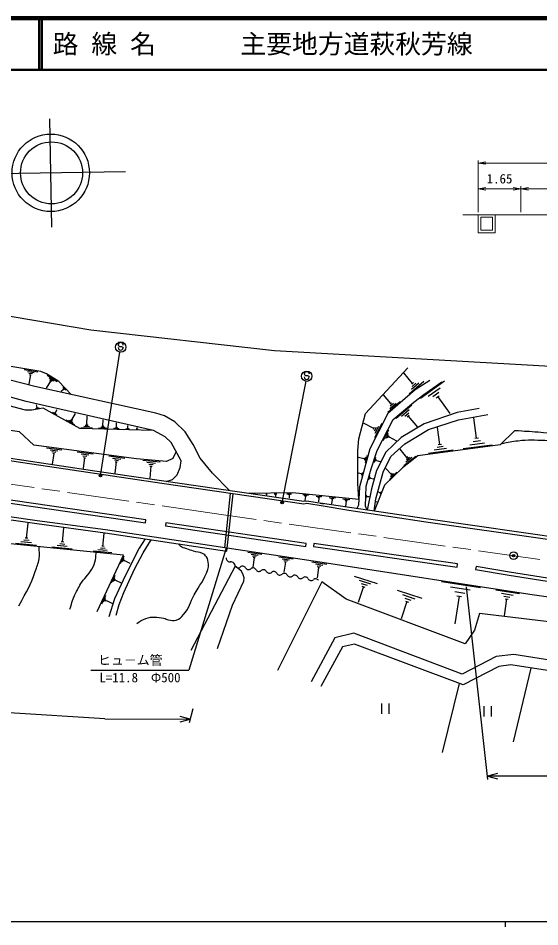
# Model space of a CAD drawing. Units: millimetres at full size, sheet at 1:1000, with parts at other scales. Extents: x 40000 to 680000, y 20000 to 380000.
# Drawn here: x 173694 to 274739, y 204000 to 380000 of the extents above; entities that cross this region are included whole.
import ezdxf
from ezdxf.enums import TextEntityAlignment as Align

# ---------------------------------------------------------------- set-up
doc = ezdxf.new("R2010")
doc.units = ezdxf.units.MM
doc.header["$LTSCALE"] = 1000
doc.header["$PDMODE"] = 32
doc.header["$PDSIZE"] = 500
doc.linetypes.add('CHAIN', pattern=[18.5, 12, -1.5, 3.5, -1.5])
for name, color, linetype, lineweight in [('M-BGD', 7, 'Continuous', 25), ('M-BMK', 2, 'CHAIN', 13), ('M-BMK-SRVR', 3, 'Continuous', 25), ('M-STR-HTXT', 7, 'Continuous', 13), ('M-STR-STRC', 7, 'Continuous', 25), ('M-TTL', 2, 'Continuous', 140), ('M-TTL-BAND', 7, 'Continuous', 25), ('M-TTL-LINE', 7, 'Continuous', 50)]:
    doc.layers.add(name, color=color, linetype=linetype, lineweight=lineweight)
doc.layers.add('M-TTL-TXT', color=7, linetype='Continuous')
doc.styles.add('ＭＳ ゴシック', font='')
doc.styles.get('ＭＳ ゴシック').set_extended_font_data('MS Gothic')

# ---------------------------------------------------------------- blocks, each defined once
blk = doc.blocks.new('open_arrow')
at = {"color": 0, "linetype": 'Continuous', "lineweight": -2}
blk.add_lwpolyline([(7.5, 1.25), (0, 0), (7.5, -1.25)], dxfattribs=at)

msp = doc.modelspace()

# ---------------------------------------------------------------- linework, layer by layer
at = {"layer": 'M-BGD'}
for p, q in [((180184, 339502), (179816, 360498)), ((194498, 350254), (161474, 349676)), ((174885, 311951), (177511, 311525)), ((175499, 311582), (176812, 311369)), ((176070, 310950), (175772, 309112)), ((175784, 311266), (176441, 311160)), ((175906, 310977), (176234, 310924)), ((179335, 310825), (181236, 309640)), ((179691, 310338), (180642, 309746)), ((179811, 310000), (180286, 309704)), ((250098, 309267), (248370, 311273)), ((179930, 309662), (179101, 308331)), ((179811, 309736), (180049, 309588)), ((182445, 308108), (182002, 307677)), ((182327, 308608), (182942, 307976)), ((182407, 308147), (182484, 308068)), ((182418, 308389), (182725, 308072)), ((182432, 308248), (182585, 308090)), ((252272, 309642), (249406, 307173)), ((251309, 309312), (249876, 308077)), ((250277, 309422), (249919, 309113)), ((250703, 309289), (249987, 308672)), ((251625, 306384), (256272, 309725)), ((253121, 306754), (255444, 308425)), ((245874, 305360), (244427, 307040)), ((254036, 306707), (255197, 307543)), ((254660, 306451), (255241, 306869)), ((254951, 306660), (257289, 303407)), ((177570, 304500), (177197, 304431)), ((177356, 304615), (177260, 305136)), ((177463, 304557), (177277, 304523)), ((177403, 304623), (177309, 304606)), ((247694, 305674), (245295, 303607)), ((246887, 305397), (245688, 304364)), ((246024, 305490), (245724, 305231)), ((246381, 305379), (245781, 304862)), ((246926, 302555), (249954, 305129)), ((177770, 304459), (177024, 304323)), ((181216, 303130), (180361, 303600)), ((181049, 303333), (180622, 303568)), ((180989, 303477), (180776, 303595)), ((180983, 303592), (180876, 303651)), ((180929, 303621), (181258, 304219)), ((184112, 302211), (184776, 303418)), ((186984, 301322), (187031, 302902)), ((247940, 302895), (249455, 304183)), ((248576, 302914), (249333, 303558)), ((249023, 302772), (249402, 303094)), ((249212, 302933), (251014, 300813)), ((184690, 301220), (182965, 302168)), ((184353, 301629), (183491, 302103)), ((184233, 301920), (183801, 302157)), ((184220, 302152), (184004, 302270)), ((187260, 301089), (186696, 301105)), ((187125, 301318), (186843, 301327)), ((190219, 301042), (190014, 301048)), ((190116, 301045), (190150, 302192)), ((192733, 300813), (192756, 301598)), ((194918, 300619), (194933, 301102)), ((242568, 300522), (240604, 301528)), ((244128, 301494), (242691, 298688)), ((262479, 298627), (261957, 302591)), ((188093, 300612), (185836, 300679)), ((187535, 300855), (186407, 300888)), ((190921, 300529), (189283, 300578)), ((190516, 300705), (189697, 300729)), ((190316, 300875), (189907, 300887)), ((193284, 300460), (192162, 300493)), ((193007, 300581), (192446, 300597)), ((192870, 300697), (192589, 300705)), ((192803, 300811), (192663, 300815)), ((195257, 300402), (194567, 300422)), ((195087, 300476), (194742, 300486)), ((195003, 300548), (194830, 300553)), ((194962, 300618), (194875, 300621)), ((196906, 300354), (196577, 300364)), ((196741, 300359), (196751, 300688)), ((242657, 300697), (242478, 300347)), ((243028, 300729), (242669, 300028)), ((243488, 300936), (242769, 299533)), ((244409, 298173), (245477, 300237)), ((244883, 298582), (245416, 299614)), ((245222, 298734), (245489, 299249)), ((255366, 297413), (254928, 300740)), ((245495, 298756), (245629, 299014)), ((245562, 298885), (247007, 298138)), ((255663, 297453), (255069, 297374)), ((264043, 297681), (261212, 297309)), ((263261, 298154), (261845, 297968)), ((262832, 298674), (262125, 298581)), ((179205, 296780), (182182, 296389)), ((179910, 296385), (181399, 296189)), ((180243, 296038), (180988, 295940)), ((180576, 295691), (180302, 293608)), ((180390, 295716), (180762, 295667)), ((185149, 296005), (188203, 295603)), ((248996, 294911), (247710, 296546)), ((257930, 296301), (253177, 295675)), ((256679, 296619), (254303, 296307)), ((256022, 297016), (254834, 296860)), ((265533, 297302), (259871, 296556)), ((185872, 295599), (187400, 295398)), ((186214, 295243), (186978, 295143)), ((186556, 294887), (186275, 292749)), ((186365, 294913), (186747, 294862)), ((191254, 295212), (194371, 294802)), ((191992, 294798), (193551, 294593)), ((192341, 294435), (193120, 294333)), ((192689, 294072), (192402, 291890)), ((192495, 294098), (192884, 294047)), ((197826, 294388), (201173, 294085)), ((198633, 293977), (200306, 293826)), ((240657, 294667), (239647, 294936)), ((240681, 294758), (240633, 294577)), ((240850, 294810), (240754, 294449)), ((241042, 294952), (240850, 294230)), ((241282, 295274), (240899, 293831)), ((242641, 293941), (242979, 294955)), ((242827, 294161), (242996, 294668)), ((242971, 294254), (243055, 294508)), ((243093, 294284), (243135, 294411)), ((243114, 294347), (243824, 294111)), ((250715, 295128), (248378, 293291)), ((249947, 294902), (248779, 293984)), ((249142, 295025), (248849, 294796)), ((249471, 294906), (248887, 294447)), ((199021, 293605), (199857, 293529)), ((199409, 293232), (199197, 290889)), ((199200, 293251), (199618, 293213)), ((245897, 291765), (244919, 292766)), ((240117, 291713), (239639, 291840)), ((240129, 291756), (240106, 291671)), ((240208, 291781), (240163, 291610)), ((240299, 291848), (240209, 291506)), ((240413, 292000), (240232, 291317)), ((241614, 290595), (241839, 291368)), ((241747, 290766), (241860, 291152)), ((241853, 290840), (241909, 291033)), ((241944, 290866), (241972, 290962)), ((241958, 290914), (242499, 290756)), ((247031, 292035), (245601, 290638)), ((245986, 291853), (245808, 291678)), ((246534, 291829), (245819, 291130)), ((246215, 291797), (245858, 291448)), ((213708, 277393), (214817, 287935)), ((214203, 277319), (215312, 287863)), ((221653, 287825), (221903, 287829)), ((221778, 287827), (221782, 287577)), ((223260, 287852), (223795, 287861)), ((223395, 287801), (223662, 287805)), ((223463, 287749), (223596, 287751)), ((223497, 287696), (223564, 287697)), ((223530, 287696), (223537, 287322)), ((225765, 287874), (226630, 287889)), ((225983, 287791), (226415, 287798)), ((226092, 287706), (226309, 287710)), ((226148, 287621), (226256, 287623)), ((226202, 287622), (226212, 287016)), ((228815, 287710), (229910, 287598)), ((229077, 287573), (229625, 287516)), ((229203, 287449), (229477, 287421)), ((229329, 287326), (229250, 286559)), ((229260, 287333), (229397, 287319)), ((231400, 287445), (232499, 287333)), ((231663, 287307), (232213, 287251)), ((231790, 287183), (232064, 287155)), ((231916, 287059), (231837, 286290)), ((231847, 287066), (231984, 287052)), ((233929, 287186), (235153, 287061)), ((234222, 287032), (234834, 286970)), ((234363, 286894), (234669, 286863)), ((236580, 286915), (237936, 286776)), ((241169, 287138), (241185, 287637)), ((241222, 287262), (241231, 287511)), ((241274, 287322), (241278, 287447)), ((241325, 287352), (241327, 287414)), ((241326, 287383), (241675, 287372)), ((243785, 288087), (243498, 288204)), ((243796, 288113), (243775, 288061)), ((243847, 288121), (243805, 288019)), ((243992, 288242), (243824, 287831)), ((243909, 288156), (243825, 287951)), ((234503, 286756), (234415, 285899)), ((234427, 286764), (234580, 286748)), ((236905, 286744), (237583, 286675)), ((237060, 286591), (237399, 286557)), ((237216, 286438), (237119, 285489)), ((237131, 286447), (237301, 286430)), ((243173, 286237), (243037, 286293)), ((243201, 286305), (243145, 286170)), ((175336, 279275), (175621, 282154)), ((182291, 278519), (182563, 281260)), ((190110, 277676), (190361, 280212)), ((177270, 277838), (173157, 278245)), ((176282, 278351), (174226, 278555)), ((175809, 278813), (174781, 278915)), ((175593, 279250), (175079, 279301)), ((182742, 278079), (181763, 278176)), ((182536, 278495), (182047, 278544)), ((184132, 277151), (180218, 277539)), ((183192, 277639), (181235, 277833)), ((191814, 276411), (188192, 276769)), ((190944, 276862), (189133, 277042)), ((190527, 277269), (189622, 277359)), ((190337, 277654), (189884, 277699)), ((213966, 277355), (206783, 253697)), ((218169, 276581), (220883, 276171)), ((193497, 274388), (194198, 275886)), ((193822, 274692), (194173, 275441)), ((194060, 274810), (194235, 275184)), ((194253, 274833), (194341, 275020)), ((194297, 274927), (195346, 274436)), ((218807, 276207), (220164, 276002)), ((219105, 275884), (219783, 275782)), ((219403, 275562), (219117, 273662)), ((219234, 275587), (219573, 275536)), ((224200, 275682), (226966, 275265)), ((224850, 275301), (226233, 275093)), ((225154, 274973), (225845, 274868)), ((225458, 274644), (225166, 272708)), ((225285, 274670), (225631, 274618)), ((230596, 274686), (233460, 274254)), ((215721, 273885), (207124, 257525)), ((231268, 274292), (232700, 274076)), ((231583, 273952), (232299, 273844)), ((231898, 273611), (231596, 271606)), ((231719, 273638), (232077, 273584)), ((191755, 270599), (192465, 272118)), ((192084, 270908), (192439, 271667)), ((192325, 271027), (192502, 271406)), ((192521, 271051), (192610, 271240)), ((192566, 271145), (193628, 270649)), ((238774, 271944), (243213, 270513)), ((239741, 271142), (241960, 270427)), ((240564, 269897), (239562, 266790)), ((240152, 270520), (241262, 270162)), ((240287, 269986), (240842, 269808)), ((255661, 270910), (263276, 269744)), ((257448, 269857), (261256, 269274)), ((264663, 232532), (260531, 269865)), ((189883, 266587), (190661, 268252)), ((190244, 266925), (190633, 267758)), ((247074, 269238), (251887, 267638)), ((248117, 268357), (250524, 267557)), ((248559, 267676), (249762, 267276)), ((258284, 268950), (260187, 268659)), ((259119, 268043), (258303, 262712)), ((258643, 268116), (259595, 267970)), ((266204, 269250), (270831, 268541)), ((267290, 268610), (269603, 268256)), ((267797, 268059), (268954, 267881)), ((268016, 267552), (268594, 267463)), ((190507, 267055), (190702, 267472)), ((190722, 267082), (190820, 267290)), ((190771, 267186), (191936, 266641)), ((249001, 266994), (247881, 263626)), ((248700, 267094), (249301, 266894)), ((268305, 267507), (267809, 264268)), ((187783, 253697), (206783, 253697)), ((269642, 239835), (273070, 254131)), ((255902, 237789), (259148, 251123)), ((244044, 247258), (244044, 245258)), ((245544, 245258), (245544, 247258)), ((263900, 246714), (263900, 244714)), ((265400, 244714), (265400, 246714)), ((207028, 244232), (205099, 244759)), ((206861, 243606), (207579, 246292)), ((190473, 244311), (207028, 244232)), ((205094, 243724), (207028, 244232)), ((266551, 233697), (264619, 233179)), ((336372, 233179), (264619, 233179)), ((264619, 233179), (266551, 232662))]:
    msp.add_line(p, q, dxfattribs=at)
for points in [[(202384, 290282), (203584, 290640), (204503, 291534), (205065, 292938), (205270, 294292), (203329, 297816), (202154, 298940), (199932, 300115), (175216, 305743), (167916, 307781), (160529, 310943), (156214, 313130), (139440, 321917), (134423, 324141), (131465, 324660), (114271, 327058), (111655, 327330), (101691, 330324), (87868, 336357), (83058, 338197)], [(528324, 337438), (519514, 333178), (508041, 327950), (495081, 323053), (485533, 319600), (474360, 316146), (457431, 312016), (447179, 310052), (428353, 307519), (413018, 306287), (397546, 306150), (383373, 306398), (353103, 308225), (223322, 315535), (187784, 319584), (146211, 326583), (117934, 332730)], [(183990, 307113), (181557, 309617), (179173, 311102), (178063, 311587), (163636, 313926), (163162, 314159), (159985, 318526), (149899, 322505), (147130, 323854)], [(214600, 288540), (211355, 291855), (208948, 294751), (207587, 297437), (206029, 299860), (204068, 301843), (202038, 302969), (200377, 303515), (176905, 308668), (172156, 309883), (169545, 310626), (162252, 313698), (144510, 322769)], [(297963, 275902), (253084, 282346), (237760, 284630), (232748, 285467), (229619, 285968), (229031, 285868), (201516, 289869), (174627, 293880), (144219, 298508), (130435, 300625), (119416, 302474), (114339, 303359), (108415, 304600), (101626, 306246), (95549, 307974), (91434, 309288), (86970, 310849), (80946, 313091), (77303, 314586), (74224, 315961)], [(298050, 276496), (253171, 282940), (232216, 286063), (232829, 285960), (229617, 286475), (229025, 286374), (188116, 292323), (158001, 296815), (144280, 298904), (130499, 301020), (119483, 302868), (114415, 303752), (108503, 304991), (101728, 306633), (97163, 307931), (91577, 309714), (87123, 311272), (81110, 313510), (77481, 314999), (74390, 316380)], [(239693, 286747), (239489, 289838), (239505, 296282), (239659, 298531), (240948, 303403), (249179, 312285)], [(199932, 300115), (185623, 300535), (178516, 304443), (176332, 304043), (175098, 304077), (169958, 305423), (165240, 306891), (162898, 308708), (160529, 310943)], [(253402, 309819), (250622, 308035), (245297, 303447), (241788, 296598), (239823, 289192), (239638, 285700), (239319, 285004)], [(263011, 304398), (258751, 303616), (252318, 301414), (247895, 298795), (244938, 295950), (243108, 292396), (242122, 288833), (241287, 284711), (240964, 285452), (241089, 289333), (242075, 292714), (243260, 296278), (246360, 302270), (250326, 305642), (252240, 307110), (255727, 309565)], [(69186, 303174), (87336, 296984), (101960, 293380), (110651, 291711), (120886, 290413), (147682, 286327), (177301, 282115), (190524, 280322), (214121, 276775), (214203, 277319)], [(214203, 277319), (190602, 280867), (177376, 282660), (152677, 286172), (120969, 291007), (112310, 292106), (102110, 294064), (88650, 297381), (69444, 303932)], [(204305, 296043), (203683, 294718), (202405, 294124), (196622, 294647), (176724, 297264), (173928, 299892), (145054, 304061)], [(269843, 300081), (267046, 297350), (251116, 295252), (248162, 292931), (244680, 289528), (242629, 284511), (242978, 286894), (244422, 292074), (245910, 295113), (248573, 297533), (253160, 300324), (258962, 302199), (264691, 303239)], [(239693, 286747), (226847, 288062), (218392, 287920)], [(188996, 265045), (194123, 276011), (164383, 278955)], [(198265, 279159), (197109, 277328), (194452, 272141), (192374, 267524), (191265, 264045)], [(192660, 264371), (193251, 266424), (194184, 268728), (196246, 273256), (197881, 276420), (199428, 278984)], [(333241, 254609), (332982, 259917), (332700, 260245), (322824, 261237), (316849, 261928), (301069, 264270), (272773, 268396), (234259, 274293), (214203, 277319)], [(190473, 244311), (171933, 245439), (150238, 248717), (131828, 252992), (113233, 258537), (91738, 266533), (75154, 274444)], [(212317, 257928), (215227, 266326), (217434, 270966), (217462, 271591), (217294, 272208), (216921, 272917), (215721, 273885)], [(477971, 272854), (475581, 272816), (465037, 269379), (460221, 266744), (421459, 257763), (418112, 256157), (414548, 254820), (406973, 252409), (400427, 251273), (390979, 250786), (371802, 253479), (360662, 255682), (353073, 252846), (332800, 254710), (326532, 255659), (307997, 257726), (300188, 260250), (263056, 264685), (262069, 261478), (260249, 258826), (237244, 267492), (232530, 270834), (223950, 253659)], [(279778, 237438), (283360, 251942), (281601, 254848), (269675, 256770), (266289, 256372), (259664, 252939), (238715, 260866), (235054, 259973), (230438, 251481)], [(282952, 252616), (269121, 254737), (266795, 254402), (259901, 250841), (238852, 258734), (236536, 258238), (232335, 250519)]]:
    msp.add_lwpolyline(points, dxfattribs=at)
for points in [[(198342, 282270), (198427, 282864), (169063, 287074), (168978, 286480)], [(229407, 277672), (229495, 278266), (202312, 282268), (202225, 281674)], [(258719, 273690), (258804, 274284), (230993, 278266), (230908, 277672)], [(306792, 266347), (306878, 266941), (298352, 268169), (288184, 269676), (279926, 270949), (268872, 272693), (262380, 273801), (262279, 273209), (268775, 272101), (279834, 270356), (288094, 269083), (298265, 267576)]]:
    msp.add_lwpolyline(points, close=True, dxfattribs=at)
for centre, radius in [((179999, 350042), 7500), ((180157, 350036), 6000)]:
    msp.add_circle(centre, radius, dxfattribs=at)
for centre, radius, start, end in [((214786, 275492), 821, 182.12033, 273.99953), ((214901, 273855), 821, 2.12033, 93.99953), ((216295, 274191), 650, 208.09613, 312.10528), ((217167, 273226), 650, 28.09613, 132.10528), ((218314, 273839), 650, 208.09613, 312.10528), ((219186, 272874), 650, 28.09613, 132.10528), ((220334, 273486), 650, 208.09613, 312.10528), ((221206, 272521), 650, 28.09613, 132.10528), ((222354, 273134), 650, 208.09613, 312.10528), ((223226, 272169), 650, 28.09613, 132.10528), ((224373, 272781), 650, 208.09613, 312.10528), ((225245, 271816), 650, 28.09613, 132.10528), ((226393, 272429), 650, 208.09613, 312.10528), ((227265, 271464), 650, 28.09613, 132.10528), ((228412, 272077), 650, 208.09613, 312.10528), ((229284, 271112), 650, 28.09613, 132.10528), ((230432, 271724), 650, 208.09613, 312.10528), ((231304, 270759), 650, 28.09613, 132.10528)]:
    msp.add_arc(centre, radius, start, end, dxfattribs=at)
for points, knots in [([(324137, 272682), (323195, 273579), (322947, 273810), (322171, 274520), (321159, 275446), (320608, 275986), (319540, 276847), (318064, 278037), (317220, 278692), (315631, 279728), (314543, 280438), (313898, 280780), (312777, 281437), (311199, 282362), (310308, 282868), (308725, 283784), (307857, 284285), (307355, 284539), (306503, 285067), (305155, 285901), (304423, 286407), (303132, 287327), (301557, 288450), (300728, 289152), (299200, 290338), (298626, 290784), (298309, 291041), (297740, 291493), (296931, 292136), (296513, 292542), (295678, 293152), (295344, 293395), (295151, 293523), (294808, 293754), (293918, 294354), (293428, 294703), (292514, 295266), (291129, 296119), (290364, 296633), (288884, 297308), (287794, 297805), (287179, 298097), (286025, 298422), (284508, 298850), (283607, 298878), (282043, 299076), (279068, 299453), (277390, 299574), (274399, 299792), (272621, 299922), (272045, 299963), (269843, 300081)], [0, 0, 0, 0, 1, 1, 1, 2, 2, 2, 3, 3, 3, 4, 4, 4, 5, 5, 5, 6, 6, 6, 7, 7, 7, 8, 8, 8, 9, 9, 9, 10, 10, 10, 11, 11, 11, 12, 12, 12, 13, 13, 13, 14, 14, 14, 15, 15, 15, 16, 16, 16, 17, 17, 17, 17]), ([(302728, 286139), (301268, 286925), (300892, 287124), (299725, 287774), (298832, 288271), (298300, 288497), (297447, 289061), (296478, 289702), (295996, 290148), (295093, 290879), (293995, 291765), (293458, 292359), (292330, 293208), (291264, 294011), (290695, 294521), (289514, 295144), (288091, 295894), (287235, 296221), (285693, 296679), (284338, 297081), (283564, 297276), (282168, 297499), (279663, 297900), (278243, 298061), (275709, 298168), (273700, 298253), (272558, 298334), (270562, 298095), (269236, 297936), (268742, 297854), (267196, 297497)], [0, 0, 0, 0, 1, 1, 1, 2, 2, 2, 3, 3, 3, 4, 4, 4, 5, 5, 5, 6, 6, 6, 7, 7, 7, 8, 8, 8, 9, 9, 9, 10, 10, 10, 10]), ([(196673, 262743), (197353, 263271), (197703, 263457), (198447, 263732), (199718, 264202), (200571, 263951), (201915, 263788), (202289, 263743), (202446, 263508), (202818, 263450), (203395, 263360), (203740, 263306), (204312, 263422), (204983, 263558), (205258, 263960), (205722, 264465), (206875, 265721), (206998, 266800), (207801, 268304), (208826, 270224), (209755, 271155), (210399, 273234), (210519, 273620), (210637, 273855), (210577, 274255), (210490, 274827), (210497, 275209), (210155, 275676), (209926, 275988), (209772, 276178), (209422, 276342), (208784, 276641), (208345, 276569), (207668, 276764), (207146, 276915), (206864, 277033), (206358, 277230), (205867, 277422), (205447, 277337), (205109, 277741), (204982, 277893), (204915, 277977), (204840, 278170)], [0, 0, 0, 0, 1, 1, 1, 2, 2, 2, 3, 3, 3, 4, 4, 4, 5, 5, 5, 6, 6, 6, 7, 7, 7, 8, 8, 8, 9, 9, 9, 10, 10, 10, 11, 11, 11, 12, 12, 12, 13, 13, 13, 14, 14, 14, 14]), ([(173812, 266156), (175444, 269175), (176080, 270082), (176996, 272817), (177318, 273777), (177609, 274297), (177740, 275302), (177858, 276205), (177831, 276597), (177729, 277634)], [0, 0, 0, 0, 1, 1, 1, 2, 2, 2, 3, 3, 3, 3]), ([(183730, 265554), (184145, 266977), (184273, 267447), (184811, 268582), (185302, 269617), (185631, 270177), (186289, 271115), (186690, 271687), (187041, 271910), (187433, 272488), (187860, 273117), (188115, 273471), (188407, 274173), (188684, 274839), (188719, 275266), (188762, 275985), (188775, 276202), (188784, 276283), (188779, 276540)], [0, 0, 0, 0, 1, 1, 1, 2, 2, 2, 3, 3, 3, 4, 4, 4, 5, 5, 5, 6, 6, 6, 6])]:
    msp.add_open_spline(points, degree=3, knots=knots, dxfattribs=at)
at = {"layer": 'M-BMK'}
msp.add_lwpolyline([(274738, 275179), (213441, 283801), (123259, 296802)], dxfattribs=at)
at = {"layer": 'M-BMK-SRVR'}
msp.add_circle((269656, 275894), 750, dxfattribs=at)
msp.add_point((269656, 275894), dxfattribs=at)
at = {"layer": 'M-STR-HTXT'}
for p, q in [((262810, 342440), (262810, 352440)), ((321060, 351940), (262810, 351940)), ((271060, 346940), (262810, 346940)), ((271060, 342440), (271060, 347440)), ((286060, 346940), (271060, 346940)), ((303560, 341940), (259810, 341940)), ((262810, 341940), (262810, 338440)), ((263310, 341440), (263310, 338940)), ((265560, 341440), (263310, 341440)), ((265560, 341440), (265560, 338940)), ((266060, 341940), (266060, 338440)), ((266060, 338440), (262810, 338440)), ((265560, 338940), (263310, 338940))]:
    msp.add_line(p, q, dxfattribs=at)
at = {"layer": 'M-STR-STRC'}
for p, q in [((189650, 291384), (193409, 315311)), ((193054, 316680), (193160, 316544)), ((193160, 316544), (193405, 316432)), ((193405, 316432), (193706, 316429)), ((193706, 316429), (193951, 316290)), ((193951, 316290), (194050, 316172)), ((229094, 311030), (229200, 310893)), ((229200, 310893), (229445, 310782)), ((229445, 310782), (229746, 310779)), ((229746, 310779), (229991, 310640)), ((229991, 310640), (230090, 310522)), ((224835, 286185), (229455, 309660))]:
    msp.add_line(p, q, dxfattribs=at)
for centre, radius in [((193551, 316301), 1000), ((229591, 310651), 1000), ((189650, 291384), 250), ((189650, 291384), 200), ((189650, 291384), 150), ((189650, 291384), 100), ((189650, 291384), 50), ((189650, 291384), 20), ((224835, 286185), 250), ((224835, 286185), 200), ((224835, 286185), 150), ((224835, 286185), 100), ((224835, 286185), 50), ((224835, 286185), 20)]:
    msp.add_circle(centre, radius, dxfattribs=at)
for centre, start, end in [((193554, 316676), 359.55488, 179.55488), ((193550, 316176), 179.55488, 359.55488), ((229594, 311026), 359.55488, 179.55488), ((229590, 310526), 179.55488, 359.55488)]:
    msp.add_arc(centre, 500, start, end, dxfattribs=at)
for p in [(189650, 291384), (224835, 286185)]:
    msp.add_point(p, dxfattribs=at)
at = {"layer": 'M-TTL'}
msp.add_line((680000, 380000), (40000, 380000), dxfattribs=at)
at = {"layer": 'M-TTL-BAND'}
for p, q in [((40000, 205000), (579000, 205000)), ((268000, 205000), (268000, 204000))]:
    msp.add_line(p, q, dxfattribs=at)
at = {"layer": 'M-TTL-LINE'}
for p, q in [((177750, 380000), (177750, 370000)), ((178250, 380000), (178250, 370000)), ((40000, 370000), (680000, 370000))]:
    msp.add_line(p, q, dxfattribs=at)

# ---------------------------------------------------------------- block references
at = {"layer": 'M-STR-HTXT', "xscale": 200, "yscale": 200}
for p in [(262810, 351940), (262810, 346940), (271060, 346940)]:
    msp.add_blockref('open_arrow', p, dxfattribs=at)
at = {"layer": 'M-STR-HTXT', "xscale": 200, "yscale": 200, "rotation": 180}
msp.add_blockref('open_arrow', (271060, 346940), dxfattribs=at)

# ---------------------------------------------------------------- texts
at = {"layer": 'M-BGD', "style": 'ＭＳ ゴシック'}
msp.add_text('ヒュ－ム管', height=1833, dxfattribs=at).set_placement((189158, 254197), align=Align.BOTTOM_LEFT)
msp.add_text('L=11.8\u3000Φ500', height=1833, dxfattribs=at).set_placement((197283, 253197), align=Align.TOP_CENTER)
at = {"layer": 'M-STR-HTXT', "style": 'ＭＳ ゴシック'}
msp.add_text('1.65', height=1833, dxfattribs=at).set_placement((266935, 347440), align=Align.BOTTOM_CENTER)
at = {"layer": 'M-TTL-TXT', "style": 'ＭＳ ゴシック'}
for s, p in [('路 線 名', (180380, 375000)), ('主要地方道萩秋芳線', (216734, 375000))]:
    msp.add_text(s, height=3666, dxfattribs=at).set_placement(p, align=Align.MIDDLE_LEFT)

doc.saveas('drawing.dxf')
